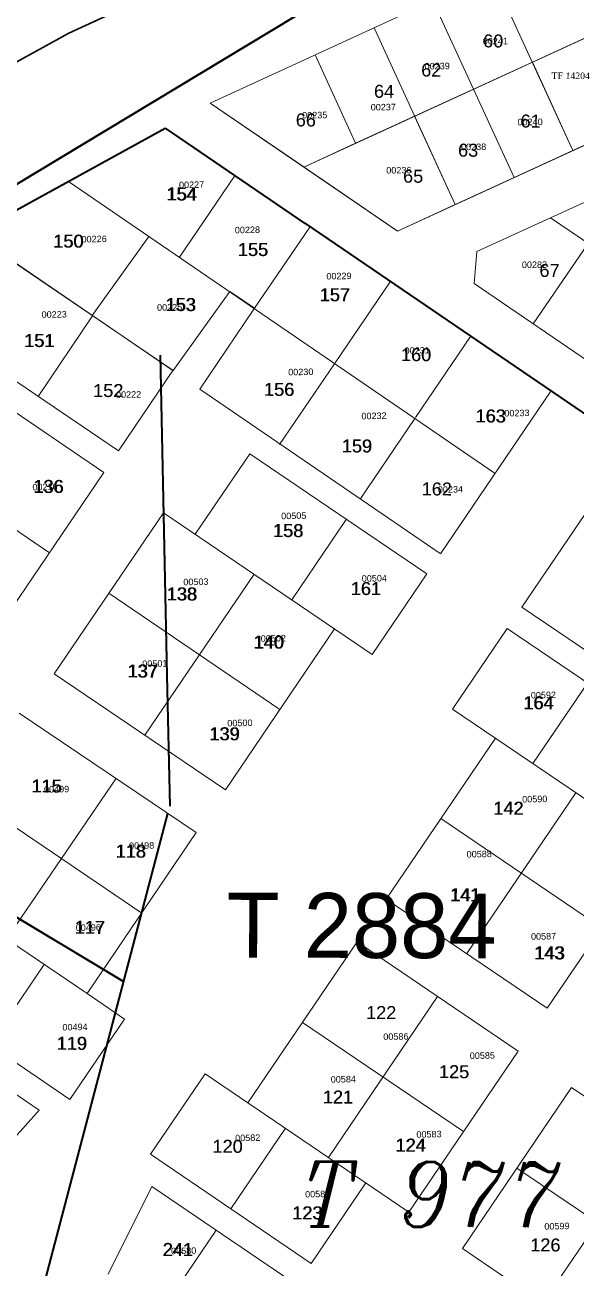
# Model space of a CAD drawing. Header units: metres. Extents: x 251686 to 255059, y 1627526 to 1631912.
# Drawn here: x 253457.2 to 253542.2, y 1629801.7 to 1629993.5 of the extents above; entities that cross this region are included whole.
import ezdxf
from ezdxf.enums import TextEntityAlignment as Align

# ---------------------------------------------------------------- set-up
doc = ezdxf.new("R2010")
doc.units = ezdxf.units.M
doc.header["$MEASUREMENT"] = 0
doc.layers.add('Commune', color=2, linetype='Continuous', lineweight=30)
doc.layers.add('Numero_TF', color=7, linetype='Continuous', lineweight=0)
for name, color, linetype in [('limites_parcelles', 7, 'Continuous'), ('limites_sections', 7, 'Continuous'), ('limites_tf', 7, 'Continuous'), ('numero_lot', 7, 'Continuous'), ('numero_parcelle', 7, 'Continuous')]:
    doc.layers.add(name, color=color, linetype=linetype)
doc.styles.add('Style-Arial', font='arial.ttf')
doc.styles.add('Style-FANCY', font='times.ttf')
doc.styles.add('Style-ITALICS', font='ITALICS.shx')

msp = doc.modelspace()

# ---------------------------------------------------------------- linework, layer by layer
at = {"layer": 'Commune', "color": 7, "linetype": 'Continuous', "lineweight": 0}
msp.add_line((253514.677791, 1629961.70902), (253514.324871, 1629961.949105), dxfattribs=at)
at = {"layer": 'limites_parcelles', "color": 7, "linetype": 'Continuous', "lineweight": 0}
for p, q in [((253500.220331, 1629971.581406), (253565.558858, 1630001.541908)), ((253541.746968, 1629974.121497), (253529.24323, 1630001.390477)), ((253485.762871, 1629981.453791), (253520.15257, 1629997.222573)), ((253532.6573, 1629969.952584), (253520.15257, 1629997.222573)), ((253523.567639, 1629965.784672), (253511.06291, 1629993.054661)), ((253508.225615, 1629975.251753), (253501.97325, 1629988.886748)), ((253514.677791, 1629961.70902), (253569.576202, 1629986.88136)), ((253485.762871, 1629981.453791), (253498.308636, 1629972.886118)), ((253514.324871, 1629961.949105), (253485.762871, 1629981.453791)), ((253514.677791, 1629961.70902), (253498.308636, 1629972.886118)), ((253538.301347, 1629963.74016), (253554.214526, 1629971.036702)), ((253463.918191, 1629969.368239), (253529.736123, 1629924.325502)), ((253489.543274, 1629970.176799), (253481.04809, 1629957.667365)), ((253526.933494, 1629958.527069), (253538.301347, 1629963.74016)), ((253588.10667, 1629929.730767), (253538.301347, 1629963.74016)), ((253501.133958, 1629962.306934), (253492.638774, 1629949.7975)), ((253449.089752, 1629961.234681), (253480.054079, 1629940.202838)), ((253476.336611, 1629960.869383), (253467.549637, 1629948.696004)), ((253544.082143, 1629959.792625), (253535.623851, 1629947.404912)), ((253526.933494, 1629958.527069), (253526.517733, 1629953.623517)), ((253455.446475, 1629956.988721), (253480.028945, 1629940.165928)), ((253513.542635, 1629953.879114), (253505.047451, 1629941.369679)), ((253575.064499, 1629920.473127), (253526.517733, 1629953.623517)), ((253471.639219, 1629927.783114), (253434.31041, 1629953.127946)), ((253488.838034, 1629952.371228), (253480.054079, 1629940.202838)), ((253492.638774, 1629949.7975), (253488.838034, 1629952.371228)), ((253430.372571, 1629950.962138), (253469.397256, 1629924.471181)), ((253467.635348, 1629948.615694), (253459.220488, 1629936.19597)), ((253492.539245, 1629949.650858), (253484.172741, 1629937.32996)), ((253525.951315, 1629945.452293), (253517.456131, 1629932.942859)), ((253504.947925, 1629941.224037), (253496.489939, 1629928.769469)), ((253480.028945, 1629940.165928), (253471.639219, 1629927.783114)), ((253423.740366, 1629937.334976), (253460.972429, 1629912.060493)), ((253484.172741, 1629937.32996), (253521.264408, 1629911.945984)), ((253538.360996, 1629937.02547), (253521.309299, 1629911.915822)), ((253517.357605, 1629932.797214), (253508.899619, 1629920.342645)), ((253491.887738, 1629927.336063), (253483.462914, 1629914.926375)), ((253491.887752, 1629927.340063), (253519.19105, 1629908.801443)), ((253550.762636, 1629928.587675), (253533.8527, 1629903.688517)), ((253469.397256, 1629924.471181), (253452.547608, 1629899.651806)), ((253478.576833, 1629918.239024), (253461.719142, 1629893.407678)), ((253510.766226, 1629896.391756), (253478.569797, 1629918.229049)), ((253506.780363, 1629917.226271), (253498.355539, 1629904.816583)), ((253492.559682, 1629908.747518), (253475.706013, 1629883.922157)), ((253519.19105, 1629908.801443), (253510.766226, 1629896.391756)), ((253496.544542, 1629887.912006), (253470.149955, 1629905.814344)), ((253533.8527, 1629903.688517), (253571.078734, 1629878.406056)), ((253504.97037, 1629900.32269), (253488.119718, 1629875.502319)), ((253531.598738, 1629900.376626), (253523.173914, 1629887.966939)), ((253531.600738, 1629900.376619), (253556.420113, 1629883.526972)), ((253488.119718, 1629875.502319), (253461.730117, 1629893.400638)), ((253544.009425, 1629891.951799), (253535.584601, 1629879.542112)), ((253456.333246, 1629887.348069), (253483.636833, 1629868.889448)), ((253523.17491, 1629887.965935), (253547.994285, 1629871.116288)), ((253529.797745, 1629883.473014), (253512.948097, 1629858.653639)), ((253454.349386, 1629852.463999), (253471.208781, 1629877.213338)), ((253542.208432, 1629875.048186), (253525.358784, 1629850.228811)), ((253447.931361, 1629874.921298), (253475.234947, 1629856.462678)), ((253546.192303, 1629854.215679), (253521.362928, 1629871.065362)), ((253483.636833, 1629868.889448), (253466.777149, 1629844.06011)), ((253554.61912, 1629866.623359), (253537.769472, 1629841.803984)), ((253466.7872, 1629844.074073), (253439.473851, 1629862.598729)), ((253537.769472, 1629841.803984), (253512.940097, 1629858.653668)), ((253508.454172, 1629852.029808), (253491.604524, 1629827.210433)), ((253508.456172, 1629852.029801), (253533.275547, 1629835.180153)), ((253424.667193, 1629849.692062), (253459.412296, 1629826.096562)), ((253451.736505, 1629836.147319), (253460.161329, 1629848.557006)), ((253464.148182, 1629827.719487), (253436.844884, 1629846.258107)), ((253466.777149, 1629844.06011), (253472.573006, 1629840.129175)), ((253520.864859, 1629843.60498), (253504.015211, 1629818.785606)), ((253472.573006, 1629840.129175), (253464.148182, 1629827.719487)), ((253500.030344, 1629839.619117), (253524.849719, 1629822.769469)), ((253533.275547, 1629835.180153), (253516.425899, 1629810.360778)), ((253484.982693, 1629831.704351), (253476.557869, 1629819.294664)), ((253491.60352, 1629827.209437), (253484.982693, 1629831.704351)), ((253541.543326, 1629829.56029), (253524.693679, 1629804.740915)), ((253541.545326, 1629829.560282), (253566.364701, 1629812.710635)), ((253491.605517, 1629827.208429), (253516.424892, 1629810.358782)), ((253459.412296, 1629826.096562), (253449.331524, 1629814.812856)), ((253497.392377, 1629823.278527), (253488.967553, 1629810.86884)), ((253553.954014, 1629821.135462), (253537.104366, 1629796.316087)), ((253476.556866, 1629819.293667), (253501.377237, 1629802.443016)), ((253533.119499, 1629817.149599), (253557.938874, 1629800.299951)), ((253470.020991, 1629800.768125), (253476.789866, 1629814.303794)), ((253476.789866, 1629814.303794), (253511.534969, 1629790.708295)), ((253509.803064, 1629814.8537), (253501.378241, 1629802.444012)), ((253486.713594, 1629807.55795), (253478.290781, 1629795.151255)), ((253524.694671, 1629804.738911), (253549.514046, 1629787.889263))]:
    msp.add_line(p, q, dxfattribs=at)
at = {"layer": 'limites_parcelles', "color": 7, "lineweight": 0, "flags": 128}
for points in [[(253541.746968, 1629974.121497), (253541.74718, 1629974.121035), (253550.837689, 1629978.289268), (253550.837629, 1629978.289401), (253544.584985, 1629991.924493), (253535.494946, 1629987.756322), (253541.746968, 1629974.121497)], [(253532.657108, 1629969.953002), (253541.74718, 1629974.121035), (253541.746968, 1629974.121497), (253535.494946, 1629987.756322), (253526.404713, 1629983.588062), (253532.657108, 1629969.953002)], [(253517.315085, 1629979.42008), (253508.225457, 1629975.252098), (253508.225615, 1629975.251753), (253508.225457, 1629975.252098), (253500.220331, 1629971.581406), (253500.220117, 1629971.581092), (253502.379401, 1629970.10654), (253514.325287, 1629961.949715), (253514.677791, 1629961.70902), (253523.567422, 1629965.785146), (253517.315085, 1629979.42008)], [(253500.220117, 1629971.581092), (253500.220331, 1629971.581406)]]:
    msp.add_lwpolyline(points, close=True, dxfattribs=at)
at = {"layer": 'limites_parcelles', "color": 7, "linetype": 'Continuous', "lineweight": 0}
msp.add_point((253480.054079, 1629940.202838), dxfattribs=at)
at = {"layer": 'limites_parcelles', "color": 7, "lineweight": 0}
msp.add_3dface([(253523.567422, 1629965.785146), (253532.657108, 1629969.953002), (253526.404713, 1629983.588062), (253517.315085, 1629979.42008)], dxfattribs=at)
at = {"layer": 'limites_sections', "color": 112, "linetype": 'Continuous', "lineweight": 40, "flags": 128}
msp.add_lwpolyline([(253571.047075, 1630723.599568), (253600.186297, 1630706.548526), (253621.817231, 1630711.994443), (253628.041124, 1630687.554872), (253678.208666, 1630517.218459), (253711.262634, 1630399.425895), (253749.054407, 1630241.188111), (253786.719032, 1630083.077529), (253667.019158, 1630061.048467), (253520.677582, 1630008.003458), (253349.874626, 1629905.007271), (253370.894891, 1630071.745612), (253278.664905, 1630062.128606), (253271.082561, 1630189.80614), (253238.792095, 1630544.179111), (253486.322083, 1630710.425653), (253532.904976, 1630728.2652), (253571.047075, 1630723.599568)], close=True, dxfattribs=at)
msp.add_lwpolyline([(253292.368569, 1629875.259507), (253349.874626, 1629905.007271), (253520.677582, 1630008.003458), (253667.019158, 1630061.048467), (253786.496524, 1630083.300136), (253799.369555, 1630038.162516), (253856.42032, 1629838.716605), (253798.767932, 1629726.383844), (253582.750222, 1629367.142066), (253514.635914, 1629393.291819), (253503.680442, 1629399.747351), (253463.160636, 1629612.887361), (253394.946971, 1629619.275828), (253335.500213, 1629603.463117), (253325.488232, 1629598.583625), (253296.433833, 1629591.041829)], dxfattribs=at)
at = {"layer": 'limites_tf', "color": 5, "linetype": 'Continuous', "lineweight": 30}
for p, q in [((253545.588951, 1630030.137), (253463.971599, 1629992.211195)), ((253463.971599, 1629992.211195), (253354.313908, 1629932.066403))]:
    msp.add_line(p, q, dxfattribs=at)
at = {"layer": 'limites_tf', "color": 5, "linetype": 'Continuous', "lineweight": 40}
for p, q in [((253360.914707, 1629912.872465), (253478.848831, 1629977.557429)), ((253478.848831, 1629977.557429), (253500.386056, 1629962.889636)), ((253500.386128, 1629962.909636), (253630.604444, 1629874.22494)), ((253478.06257, 1629942.560037), (253479.104203, 1629893.115958)), ((253479.104203, 1629893.115958), (253479.531542, 1629872.974285)), ((253472.423859, 1629845.909751), (253426.213621, 1629873.646639)), ((253426.223621, 1629873.646603), (253472.423859, 1629845.909751)), ((253431.745376, 1629691.175495), (253479.239529, 1629871.862331))]:
    msp.add_line(p, q, dxfattribs=at)

# ---------------------------------------------------------------- texts
at = {"layer": 'numero_lot', "color": 7, "linetype": 'Continuous', "lineweight": 13, "style": 'Style-Arial'}
for s, p in [('60', (253527.906569, 1629992.050791)), ('62', (253518.348059, 1629987.557954)), ('64', (253511.064199, 1629984.277331)), ('66', (253498.999234, 1629979.857346)), ('61', (253533.682808, 1629979.687993)), ('63', (253524.0375, 1629975.195912)), ('65', (253515.551167, 1629971.177746)), ('67', (253536.594114, 1629956.630784))]:
    msp.add_text(s, height=2, rotation=359.50053, dxfattribs=at).set_placement(p, align=Align.TOP_LEFT)
at = {"layer": 'numero_lot', "color": 7, "linetype": 'Continuous', "lineweight": 0, "char_height": 2, "attachment_point": 1, "rotation": 359.79327628, "line_spacing_factor": 0.6, "style": 'Style-ITALICS'}
for s, insert in [('\\fArial|b0|i0|c00|p39;154', (253479.007225, 1629968.432797)), ('\\fArial|b0|i0|c00|p39;154', (253479.007225, 1629968.432797)), ('\\fArial|b0|i0|c00|p39;154', (253479.007225, 1629968.432797)), ('\\fArial|b0|i0|c00|p39;154', (253479.007225, 1629968.432797)), ('\\fArial|b0|i0|c00|p39;154', (253479.127224, 1629968.432364)), ('\\fArial|b0|i0|c00|p39;150', (253461.55278, 1629961.159718)), ('\\fArial|b0|i0|c00|p39;150', (253461.55278, 1629961.159718)), ('\\fArial|b0|i0|c00|p39;150', (253461.55278, 1629961.159718)), ('\\fArial|b0|i0|c00|p39;150', (253461.55278, 1629961.159718)), ('\\fArial|b0|i0|c00|p39;150', (253461.624446, 1629961.15946)), ('\\fArial|b0|i0|c00|p39;155', (253490.036187, 1629959.862953)), ('\\fArial|b0|i0|c00|p39;155', (253490.036187, 1629959.862953)), ('\\fArial|b0|i0|c00|p39;155', (253490.036187, 1629959.862953)), ('\\fArial|b0|i0|c00|p39;155', (253490.036187, 1629959.862953)), ('\\fArial|b0|i0|c00|p39;155', (253490.107854, 1629959.862695)), ('\\fArial|b0|i0|c00|p39;157', (253502.66358, 1629952.886354)), ('\\fArial|b0|i0|c00|p39;157', (253502.66358, 1629952.886354)), ('\\fArial|b0|i0|c00|p39;157', (253502.66358, 1629952.886354)), ('\\fArial|b0|i0|c00|p39;157', (253502.66358, 1629952.886354)), ('\\fArial|b0|i0|c00|p39;157', (253502.735247, 1629952.886095)), ('\\fArial|b0|i0|c00|p39;153', (253478.871533, 1629951.373175)), ('\\fArial|b0|i0|c00|p39;153', (253478.871533, 1629951.373175)), ('\\fArial|b0|i0|c00|p39;153', (253478.871533, 1629951.373175)), ('\\fArial|b0|i0|c00|p39;153', (253478.871533, 1629951.373175)), ('\\fArial|b0|i0|c00|p39;153', (253478.9782, 1629951.37279)), ('\\fArial|b0|i0|c00|p39;151', (253457.053187, 1629945.821851)), ('\\fArial|b0|i0|c00|p39;151', (253457.053187, 1629945.821851)), ('\\fArial|b0|i0|c00|p39;151', (253457.053187, 1629945.821851)), ('\\fArial|b0|i0|c00|p39;151', (253457.053187, 1629945.821851)), ('\\fArial|b0|i0|c00|p39;151', (253457.144853, 1629945.82152)), ('\\fArial|b0|i0|c00|p39;160', (253515.212003, 1629943.643023)), ('\\fArial|b0|i0|c00|p39;160', (253515.212003, 1629943.643023)), ('\\fArial|b0|i0|c00|p39;160', (253515.212003, 1629943.643023)), ('\\fArial|b0|i0|c00|p39;160', (253515.212003, 1629943.643023)), ('\\fArial|b0|i0|c00|p39;160', (253515.24867, 1629943.642891)), ('\\fArial|b0|i0|c00|p39;156', (253494.076233, 1629938.286237)), ('\\fArial|b0|i0|c00|p39;156', (253494.076233, 1629938.286237)), ('\\fArial|b0|i0|c00|p39;156', (253494.076233, 1629938.286237)), ('\\fArial|b0|i0|c00|p39;156', (253494.076233, 1629938.286237)), ('\\fArial|b0|i0|c00|p39;156', (253494.134566, 1629938.286027)), ('\\fArial|b0|i0|c00|p39;152', (253467.713581, 1629938.105342)), ('\\fArial|b0|i0|c00|p39;152', (253467.713581, 1629938.105342)), ('\\fArial|b0|i0|c00|p39;152', (253467.713581, 1629938.105342)), ('\\fArial|b0|i0|c00|p39;152', (253467.713581, 1629938.105342)), ('\\fArial|b0|i0|c00|p39;152', (253467.750247, 1629938.10521)), ('\\fArial|b0|i0|c00|p39;163', (253526.709907, 1629934.185482)), ('\\fArial|b0|i0|c00|p39;163', (253526.709907, 1629934.185482)), ('\\fArial|b0|i0|c00|p39;163', (253526.709907, 1629934.185482)), ('\\fArial|b0|i0|c00|p39;163', (253526.709907, 1629934.185482)), ('\\fArial|b0|i0|c00|p39;163', (253526.781573, 1629934.185224)), ('\\fArial|b0|i0|c00|p39;159', (253506.077823, 1629929.557884)), ('\\fArial|b0|i0|c00|p39;159', (253506.077823, 1629929.557884)), ('\\fArial|b0|i0|c00|p39;159', (253506.077823, 1629929.557884)), ('\\fArial|b0|i0|c00|p39;159', (253506.077823, 1629929.557884)), ('\\fArial|b0|i0|c00|p39;159', (253506.136156, 1629929.557673)), ('\\fArial|b0|i0|c00|p39;136', (253458.469579, 1629923.314594)), ('\\fArial|b0|i0|c00|p39;136', (253458.469579, 1629923.314594)), ('\\fArial|b0|i0|c00|p39;136', (253458.469579, 1629923.314594)), ('\\fArial|b0|i0|c00|p39;136', (253458.469579, 1629923.314594)), ('\\fArial|b0|i0|c00|p39;136', (253458.562911, 1629923.314257)), ('\\fArial|b0|i0|c00|p39;162', (253518.419201, 1629922.921319)), ('\\fArial|b0|i0|c00|p39;162', (253518.419201, 1629922.921319)), ('\\fArial|b0|i0|c00|p39;162', (253518.419201, 1629922.921319)), ('\\fArial|b0|i0|c00|p39;162', (253518.419201, 1629922.921319)), ('\\fArial|b0|i0|c00|p39;162', (253518.420868, 1629922.921313)), ('\\fArial|b0|i0|c00|p39;158', (253495.460233, 1629916.505104)), ('\\fArial|b0|i0|c00|p39;158', (253495.460233, 1629916.505104)), ('\\fArial|b0|i0|c00|p39;158', (253495.460233, 1629916.505104)), ('\\fArial|b0|i0|c00|p39;158', (253495.460233, 1629916.505104)), ('\\fArial|b0|i0|c00|p39;158', (253495.531899, 1629916.504845)), ('\\fArial|b0|i0|c00|p39;138', (253479.051426, 1629906.723236)), ('\\fArial|b0|i0|c00|p39;138', (253479.051426, 1629906.723236)), ('\\fArial|b0|i0|c00|p39;138', (253479.051426, 1629906.723236)), ('\\fArial|b0|i0|c00|p39;138', (253479.051426, 1629906.723236)), ('\\fArial|b0|i0|c00|p39;138', (253479.158092, 1629906.722851)), ('\\fArial|b0|i0|c00|p39;161', (253507.458548, 1629907.559761)), ('\\fArial|b0|i0|c00|p39;161', (253507.458548, 1629907.559761)), ('\\fArial|b0|i0|c00|p39;161', (253507.458548, 1629907.559761)), ('\\fArial|b0|i0|c00|p39;161', (253507.458548, 1629907.559761)), ('\\fArial|b0|i0|c00|p39;161', (253507.515215, 1629907.559556)), ('\\fArial|b0|i0|c00|p39;140', (253492.451894, 1629899.302844)), ('\\fArial|b0|i0|c00|p39;140', (253492.451894, 1629899.302844)), ('\\fArial|b0|i0|c00|p39;140', (253492.451894, 1629899.302844)), ('\\fArial|b0|i0|c00|p39;140', (253492.451894, 1629899.302844)), ('\\fArial|b0|i0|c00|p39;140', (253492.55856, 1629899.302459)), ('\\fArial|b0|i0|c00|p39;137', (253473.002554, 1629894.835981)), ('\\fArial|b0|i0|c00|p39;137', (253473.002554, 1629894.835981)), ('\\fArial|b0|i0|c00|p39;137', (253473.002554, 1629894.835981)), ('\\fArial|b0|i0|c00|p39;137', (253473.002554, 1629894.835981)), ('\\fArial|b0|i0|c00|p39;137', (253473.10922, 1629894.835596)), ('\\fArial|b0|i0|c00|p39;164', (253534.080458, 1629889.933604)), ('\\fArial|b0|i0|c00|p39;164', (253534.080458, 1629889.933604)), ('\\fArial|b0|i0|c00|p39;164', (253534.080458, 1629889.933604)), ('\\fArial|b0|i0|c00|p39;164', (253534.080458, 1629889.933604)), ('\\fArial|b0|i0|c00|p39;164', (253534.165457, 1629889.933298)), ('\\fArial|b0|i0|c00|p39;139', (253485.636075, 1629885.15034)), ('\\fArial|b0|i0|c00|p39;139', (253485.636075, 1629885.15034)), ('\\fArial|b0|i0|c00|p39;139', (253485.636075, 1629885.15034)), ('\\fArial|b0|i0|c00|p39;139', (253485.636075, 1629885.15034)), ('\\fArial|b0|i0|c00|p39;139', (253485.729407, 1629885.150004)), ('\\fArial|b0|i0|c00|p39;115', (253458.186139, 1629877.097317)), ('\\fArial|b0|i0|c00|p39;115', (253458.186139, 1629877.097317)), ('\\fArial|b0|i0|c00|p39;115', (253458.186139, 1629877.097317)), ('\\fArial|b0|i0|c00|p39;115', (253458.186139, 1629877.097317)), ('\\fArial|b0|i0|c00|p39;115', (253458.274472, 1629877.096998)), ('\\fArial|b0|i0|c00|p39;142', (253529.450577, 1629873.665202)), ('\\fArial|b0|i0|c00|p39;142', (253529.450577, 1629873.665202)), ('\\fArial|b0|i0|c00|p39;142', (253529.450577, 1629873.665202)), ('\\fArial|b0|i0|c00|p39;142', (253529.450577, 1629873.665202)), ('\\fArial|b0|i0|c00|p39;142', (253529.522244, 1629873.664943)), ('\\fArial|b0|i0|c00|p39;118', (253471.181394, 1629867.047369)), ('\\fArial|b0|i0|c00|p39;118', (253471.181394, 1629867.047369)), ('\\fArial|b0|i0|c00|p39;118', (253471.181394, 1629867.047369)), ('\\fArial|b0|i0|c00|p39;118', (253471.181394, 1629867.047369)), ('\\fArial|b0|i0|c00|p39;118', (253471.269727, 1629867.047051)), ('\\fArial|b0|i0|c00|p39;141', (253522.763216, 1629860.31724)), ('\\fArial|b0|i0|c00|p39;141', (253522.763216, 1629860.31724)), ('\\fArial|b0|i0|c00|p39;141', (253522.763216, 1629860.31724)), ('\\fArial|b0|i0|c00|p39;141', (253522.763216, 1629860.31724)), ('\\fArial|b0|i0|c00|p39;141', (253522.889882, 1629860.316783)), ('\\fArial|b0|i0|c00|p39;117', (253464.862997, 1629855.292087)), ('\\fArial|b0|i0|c00|p39;117', (253464.862997, 1629855.292087)), ('\\fArial|b0|i0|c00|p39;117', (253464.862997, 1629855.292087)), ('\\fArial|b0|i0|c00|p39;117', (253464.862997, 1629855.292087)), ('\\fArial|b0|i0|c00|p39;117', (253464.95133, 1629855.291768)), ('\\fArial|b0|i0|c00|p39;143', (253535.749152, 1629851.356333)), ('\\fArial|b0|i0|c00|p39;143', (253535.749152, 1629851.356333)), ('\\fArial|b0|i0|c00|p39;143', (253535.749152, 1629851.356333)), ('\\fArial|b0|i0|c00|p39;143', (253535.749152, 1629851.356333)), ('\\fArial|b0|i0|c00|p39;143', (253535.890818, 1629851.355822)), ('\\fArial|b0|i0|c00|p39;122', (253509.840242, 1629842.144742)), ('\\fArial|b0|i0|c00|p39;122', (253509.840242, 1629842.144742)), ('\\fArial|b0|i0|c00|p39;122', (253509.840242, 1629842.144742)), ('\\fArial|b0|i0|c00|p39;122', (253509.840242, 1629842.144742)), ('\\fArial|b0|i0|c00|p39;122', (253509.841909, 1629842.144736)), ('\\fArial|b0|i0|c00|p39;119', (253462.08679, 1629837.393986)), ('\\fArial|b0|i0|c00|p39;119', (253462.08679, 1629837.393986)), ('\\fArial|b0|i0|c00|p39;119', (253462.08679, 1629837.393986)), ('\\fArial|b0|i0|c00|p39;119', (253462.08679, 1629837.393986)), ('\\fArial|b0|i0|c00|p39;119', (253462.16179, 1629837.393715)), ('\\fArial|b0|i0|c00|p39;125', (253521.073366, 1629833.020159)), ('\\fArial|b0|i0|c00|p39;125', (253521.073366, 1629833.020159)), ('\\fArial|b0|i0|c00|p39;125', (253521.073366, 1629833.020159)), ('\\fArial|b0|i0|c00|p39;125', (253521.073366, 1629833.020159)), ('\\fArial|b0|i0|c00|p39;125', (253521.110032, 1629833.020027)), ('\\fArial|b0|i0|c00|p39;121', (253503.148013, 1629829.1108)), ('\\fArial|b0|i0|c00|p39;121', (253503.148013, 1629829.1108)), ('\\fArial|b0|i0|c00|p39;121', (253503.148013, 1629829.1108)), ('\\fArial|b0|i0|c00|p39;121', (253503.148013, 1629829.1108)), ('\\fArial|b0|i0|c00|p39;121', (253503.20468, 1629829.110595)), ('\\fArial|b0|i0|c00|p39;120', (253486.127706, 1629821.508153)), ('\\fArial|b0|i0|c00|p39;120', (253486.127706, 1629821.508153)), ('\\fArial|b0|i0|c00|p39;120', (253486.127706, 1629821.508153)), ('\\fArial|b0|i0|c00|p39;120', (253486.127706, 1629821.508153)), ('\\fArial|b0|i0|c00|p39;120', (253486.164373, 1629821.508021)), ('\\fArial|b0|i0|c00|p39;124', (253514.356642, 1629821.690316)), ('\\fArial|b0|i0|c00|p39;124', (253514.356642, 1629821.690316)), ('\\fArial|b0|i0|c00|p39;124', (253514.356642, 1629821.690316)), ('\\fArial|b0|i0|c00|p39;124', (253514.356642, 1629821.690316)), ('\\fArial|b0|i0|c00|p39;124', (253514.441641, 1629821.690009)), ('\\fArial|b0|i0|c00|p39;123', (253498.426708, 1629811.244717)), ('\\fArial|b0|i0|c00|p39;123', (253498.426708, 1629811.244717)), ('\\fArial|b0|i0|c00|p39;123', (253498.426708, 1629811.244717)), ('\\fArial|b0|i0|c00|p39;123', (253498.426708, 1629811.244717)), ('\\fArial|b0|i0|c00|p39;123', (253498.498375, 1629811.244458)), ('\\fArial|b0|i0|c00|p39;126', (253535.160876, 1629806.287163)), ('\\fArial|b0|i0|c00|p39;126', (253535.160876, 1629806.287163)), ('\\fArial|b0|i0|c00|p39;126', (253535.160876, 1629806.287163)), ('\\fArial|b0|i0|c00|p39;126', (253535.160876, 1629806.287163)), ('\\fArial|b0|i0|c00|p39;126', (253535.184209, 1629806.287078)), ('\\fArial|b0|i0|c00|p39;241', (253478.44132, 1629805.588778)), ('\\fArial|b0|i0|c00|p39;241', (253478.44132, 1629805.588778)), ('\\fArial|b0|i0|c00|p39;241', (253478.44132, 1629805.588778)), ('\\fArial|b0|i0|c00|p39;241', (253478.44132, 1629805.588778)), ('\\fArial|b0|i0|c00|p39;241', (253478.51632, 1629805.588508))]:
    msp.add_mtext(s, dxfattribs=dict(at, insert=insert))
at = {"layer": 'numero_parcelle', "color": 5, "lineweight": 0, "style": 'Style-Arial'}
for s, rotation, p in [('00241', 0.50053, (253527.837262, 1629991.489912)), ('00239', 0.50053, (253518.860152, 1629987.642593)), ('00237', 0.50053, (253510.543076, 1629981.305767)), ('00235', 0.50053, (253499.96341, 1629980.074324)), ('00240', 0.50053, (253533.19126, 1629979.018573)), ('00238', 0.50053, (253524.483106, 1629975.173603)), ('00236', 0.50053, (253512.94856, 1629971.573149)), ('00227', 1.13223, (253480.960933, 1629969.31283)), ('00228', 1.13223, (253489.572683, 1629962.347931)), ('00226', 1.13223, (253465.926872, 1629960.938231)), ('00282', 0.50053, (253533.86874, 1629956.999417)), ('00229', 1.13223, (253503.702489, 1629955.222841)), ('00225', 1.13223, (253477.568487, 1629950.398352)), ('00223', 1.13223, (253459.76494, 1629949.30299)), ('00231', 1.13223, (253515.766092, 1629943.748931)), ('00230', 1.13223, (253497.807369, 1629940.432261)), ('00222', 1.13223, (253471.2434, 1629936.945519)), ('00232', 1.13223, (253509.1056, 1629933.655082)), ('00233', 1.13223, (253531.156545, 1629934.09089)), ('00216', 1.13223, (253458.343218, 1629922.689615)), ('00234', 1.13223, (253520.897629, 1629922.310429)), ('00505', 1.13223, (253496.726676, 1629918.242935)), ('00503', 1.13223, (253481.627678, 1629908.049621)), ('00504', 1.13223, (253509.157745, 1629908.593718)), ('00502', 1.13223, (253493.56953, 1629899.333107)), ('00501', 1.13223, (253475.285968, 1629895.437863)), ('00592', 1.13223, (253535.239204, 1629890.585093)), ('00500', 1.13223, (253488.413627, 1629886.273599)), ('00499', 1.13223, (253460.133191, 1629876.055365)), ('00590', 1.13223, (253533.908604, 1629874.53848)), ('00498', 1.13223, (253473.251541, 1629867.362103)), ('00588', 1.13223, (253525.341032, 1629866.045364)), ('00496', 1.13223, (253465.027434, 1629854.713141)), ('00587', 1.13223, (253535.268696, 1629853.362001)), ('00494', 1.13223, (253462.976971, 1629839.359079)), ('00586', 1.13223, (253512.480283, 1629837.898288)), ('00585', 1.13223, (253525.821456, 1629834.967325)), ('00584', 1.13223, (253504.372171, 1629831.312419)), ('00582', 1.13223, (253489.620323, 1629822.270275)), ('00583', 1.13223, (253517.587375, 1629822.823008)), ('00581', 1.13223, (253500.417961, 1629813.59846)), ('00599', 1.13223, (253537.329525, 1629808.640084)), ('00580', 1.13223, (253479.742027, 1629804.843107))]:
    msp.add_text(s, height=1, rotation=rotation, dxfattribs=at).set_placement(p, align=Align.TOP_LEFT)
at = {"layer": 'numero_tf', "color": 4, "linetype": 'Continuous', "lineweight": 0, "style": 'Style-ITALICS', "width": 0.95}
for p in [(253519.986946, 1629813.07995), (253520.050279, 1629813.079721)]:
    msp.add_text('T 977', height=10.000002, rotation=359.7933, dxfattribs=at).set_placement(p, align=Align.MIDDLE_CENTER)
at = {"layer": 'numero_tf', "color": 4, "linetype": 'Continuous', "lineweight": 0, "attachment_point": 5, "rotation": 359.79327628, "style": 'Style-FANCY'}
for s, insert, char_height, line_spacing_factor in [('\\H0.500001x;TF 14204', (253541.421265, 1629985.662701), 1.999998, 0.40322), ('\\FFANCY;T 2884', (253509.155279, 1629854.495296), 10.000002, 0.806439)]:
    msp.add_mtext(s, dxfattribs=dict(at, insert=insert, char_height=char_height, line_spacing_factor=line_spacing_factor))

doc.saveas('drawing.dxf')
